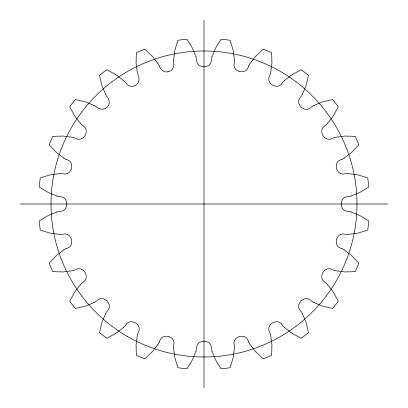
<?xml version="1.0" encoding="UTF-8"?>
<svg xmlns="http://www.w3.org/2000/svg" width="408" height="408" viewBox="0 0 408 408"><rect width="100%" height="100%" fill="white"/><g stroke="black" fill="none" stroke-linecap="round" stroke-linejoin="round"><path stroke-width="0.61" d="M212.124 56.386L215.587 48.037L221.105 39.137A165.75 165.75 0 0 1 230.148 40.326L233.172 50.352L234.355 59.313A26.897 26.897 0 0 1 234.269 62.643C231.611 71.834 246.162 75.73 248.472 66.453M195.876 351.614L192.413 359.963L186.895 368.863A165.75 165.75 0 0 1 177.852 367.674L174.828 357.648L173.645 348.687A26.897 26.897 0 0 1 173.731 345.357C176.389 336.166 161.838 332.27 159.528 341.547M105.366 314.124L101.913 322.478L99.516 332.673A165.75 165.75 0 0 0 106.753 338.227L115.984 333.275L123.155 327.772M302.634 93.876L306.087 85.522L308.484 75.327A165.75 165.75 0 0 0 301.247 69.773L292.016 74.725L284.845 80.228M250.053 63.52L255.561 56.35L263.191 49.179A165.75 165.75 0 0 1 271.621 52.673L271.947 63.138L270.769 72.099A26.897 26.897 0 0 1 269.821 75.296C264.879 83.487 277.925 91.015 282.56 82.651A26.897 26.897 0 0 1 284.85 80.233M157.947 344.48L152.439 351.65L144.809 358.821A165.75 165.75 0 0 1 136.379 355.327L136.053 344.862L137.231 335.901A26.897 26.897 0 0 1 138.179 332.704C143.121 324.513 130.076 316.985 125.44 325.349A26.897 26.897 0 0 1 123.15 327.767M80.228 284.845L74.725 292.016L69.773 301.247A165.75 165.75 0 0 0 75.327 308.484L85.522 306.087L93.876 302.634M327.772 123.155L333.275 115.984L338.227 106.753A165.75 165.75 0 0 0 332.673 99.516L322.478 101.913L314.124 105.366M107.166 106.998C110.384 104.382 109.502 99.567 107.115 96.711A26.897 26.897 0 0 1 105.376 93.871M106.998 107.166C104.382 110.384 99.567 109.502 96.711 107.115A26.897 26.897 0 0 0 93.871 105.376M63.52 250.053L56.35 255.561L49.179 263.191A165.75 165.75 0 0 0 52.673 271.621L63.138 271.947L72.099 270.769A26.897 26.897 0 0 0 75.296 269.821C83.487 264.879 91.015 277.925 82.651 282.56A26.897 26.897 0 0 0 80.233 284.85M344.48 157.947L351.65 152.439L358.821 144.809A165.75 165.75 0 0 0 355.327 136.379L344.862 136.053L335.901 137.231A26.897 26.897 0 0 0 332.704 138.179C324.513 143.121 316.985 130.076 325.349 125.44A26.897 26.897 0 0 0 327.767 123.15M135.573 85.241C139.358 83.543 139.755 78.668 138.184 75.291A26.897 26.897 0 0 1 137.236 72.099L136.053 63.138L136.379 52.673A165.75 165.75 0 0 1 144.809 49.179L152.439 56.35L157.947 63.52M135.364 85.359C132.003 87.791 127.582 85.695 125.44 82.651A26.897 26.897 0 0 0 123.15 80.233M66.453 248.472C75.73 246.157 71.839 231.627 62.643 234.258A26.897 26.897 0 0 1 59.313 234.35L50.352 233.172L40.326 230.148A165.75 165.75 0 0 1 39.137 221.105L48.037 215.587L56.386 212.124M341.547 159.528C332.27 161.843 336.161 176.373 345.357 173.742A26.897 26.897 0 0 1 348.687 173.65L357.648 174.828L367.674 177.852A165.75 165.75 0 0 1 368.863 186.895L359.963 192.413L351.614 195.876M168.642 71.579C172.732 70.921 174.379 66.31 173.742 62.643A26.897 26.897 0 0 1 173.65 59.313L174.828 50.352L177.852 40.326A165.75 165.75 0 0 1 186.895 39.137L192.413 48.037L195.876 56.386M168.407 71.64C164.536 73.114 160.803 69.947 159.528 66.453M20.4 204L387.6 204M351.614 212.124L359.963 215.587L368.863 221.105A165.75 165.75 0 0 1 367.674 230.148L357.648 233.172L348.687 234.355A26.897 26.897 0 0 1 345.357 234.269C336.166 231.611 332.27 246.162 341.547 248.472M56.386 195.876L48.037 192.413L39.137 186.895A165.75 165.75 0 0 1 40.326 177.852L50.352 174.828L59.313 173.645A26.897 26.897 0 0 1 62.643 173.731C71.834 176.389 75.73 161.838 66.453 159.528M93.876 105.366L85.522 101.913L75.327 99.516A165.75 165.75 0 0 0 69.773 106.753L74.725 115.984L80.228 123.155M314.124 302.634L322.478 306.087L332.673 308.484A165.75 165.75 0 0 0 338.227 301.247L333.275 292.016L327.772 284.845M344.48 250.053L351.65 255.561L358.821 263.191A165.75 165.75 0 0 1 355.327 271.621L344.862 271.947L335.901 270.769A26.897 26.897 0 0 1 332.704 269.821C324.513 264.879 316.985 277.925 325.349 282.56A26.897 26.897 0 0 1 327.767 284.85M63.52 157.947L56.35 152.439L49.179 144.809A165.75 165.75 0 0 1 52.673 136.379L63.138 136.053L72.099 137.231A26.897 26.897 0 0 1 75.296 138.179C83.487 143.121 91.015 130.076 82.651 125.44A26.897 26.897 0 0 1 80.233 123.15M123.155 80.228L115.984 74.725L106.753 69.773A165.75 165.75 0 0 0 99.516 75.327L101.913 85.522L105.366 93.876M284.845 327.772L292.016 333.275L301.247 338.227A165.75 165.75 0 0 0 308.484 332.673L306.087 322.478L302.634 314.124M250.053 344.48L255.561 351.65L263.191 358.821A165.75 165.75 0 0 0 271.621 355.327L271.947 344.862L270.769 335.901A26.897 26.897 0 0 0 269.821 332.704C264.879 324.513 277.925 316.985 282.56 325.349A26.897 26.897 0 0 0 284.85 327.767M248.472 341.547C246.157 332.27 231.627 336.161 234.258 345.357A26.897 26.897 0 0 1 234.35 348.687L233.172 357.648L230.148 367.674A165.75 165.75 0 0 1 221.105 368.863L215.587 359.963L212.124 351.614M204 20.4L204 387.6M351.614 212.135A26.897 26.897 0 0 0 348.371 211.349C338.808 211.533 338.808 196.472 348.371 196.641A26.897 26.897 0 0 0 351.614 195.865M344.48 157.937A26.897 26.897 0 0 1 341.552 159.533M314.129 105.376A26.897 26.897 0 0 0 311.284 107.11C304.654 114.005 294.005 103.352 300.885 96.711A26.897 26.897 0 0 0 302.624 93.871M248.467 66.448A26.897 26.897 0 0 1 250.063 63.52M212.135 56.386A26.897 26.897 0 0 0 211.349 59.629C211.533 69.187 196.472 69.187 196.641 59.629A26.897 26.897 0 0 0 195.865 56.386M157.937 63.52A26.897 26.897 0 0 1 159.533 66.448M66.448 159.533A26.897 26.897 0 0 1 63.52 157.937M56.386 195.865A26.897 26.897 0 0 0 59.629 196.651C69.192 196.467 69.192 211.528 59.629 211.359A26.897 26.897 0 0 0 56.386 212.135M63.52 250.063A26.897 26.897 0 0 1 66.448 248.467M93.871 302.624A26.897 26.897 0 0 0 96.716 300.89C103.346 293.995 113.995 304.649 107.115 311.289A26.897 26.897 0 0 0 105.376 314.129M159.533 341.552A26.897 26.897 0 0 1 157.937 344.48M195.865 351.614A26.897 26.897 0 0 0 196.651 348.371C196.467 338.808 211.528 338.808 211.359 348.371A26.897 26.897 0 0 0 212.135 351.614M250.063 344.48A26.897 26.897 0 0 1 248.467 341.552M302.624 314.129A26.897 26.897 0 0 0 300.89 311.284C293.995 304.654 304.649 294.005 311.289 300.885A26.897 26.897 0 0 0 314.129 302.624M341.552 248.467A26.897 26.897 0 0 1 344.48 250.063M127.5 336.503A153 153 0 0 0 357 204A153 153 0 0 0 127.5 71.497A153 153 0 0 0 127.5 336.503"/></g></svg>
